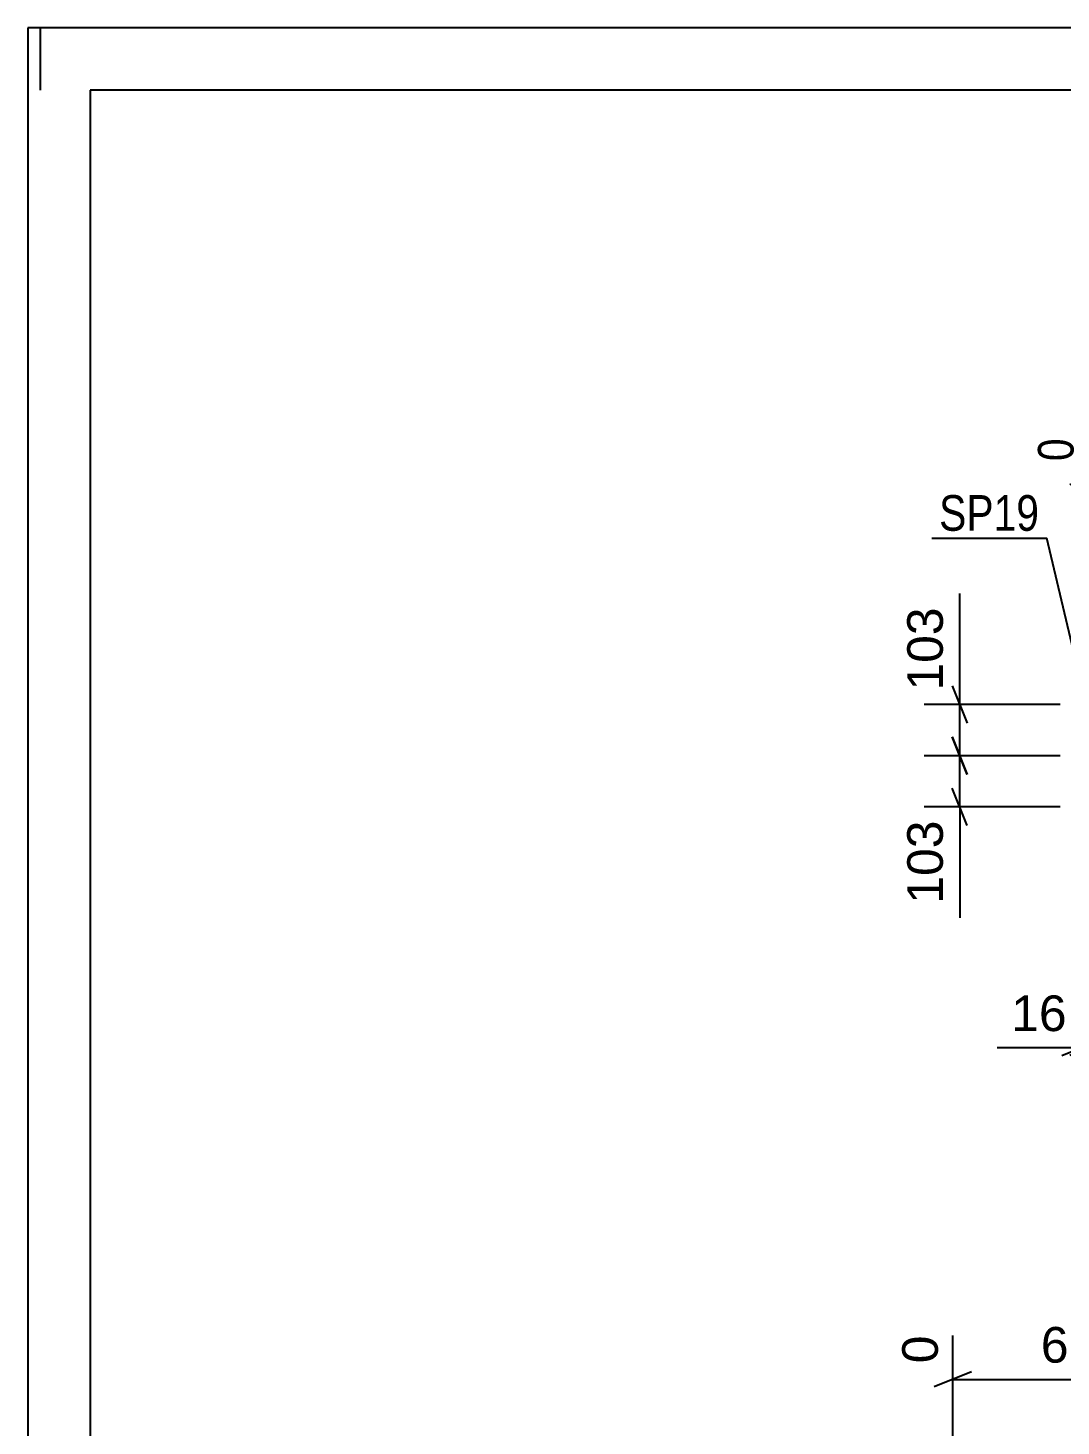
# Model space of a CAD drawing. Header units: millimetres. Extents: x 0 to 841, y 0 to 594.
# Drawn here: x 0 to 83, y 481.7 to 594 of the extents above; entities that cross this region are included whole.
import ezdxf

# ---------------------------------------------------------------- set-up
doc = ezdxf.new("R2010")
doc.units = ezdxf.units.MM
doc.styles.add('Arial', font='ARIAL.TTF', dxfattribs={"height": 0.2})
doc.styles.add('Arial Narrow', font='ARIALN.TTF', dxfattribs={"height": 0.2})

# ---------------------------------------------------------------- blocks, each defined once
blk = doc.blocks.new('Unknown-317311729-1113')
at = {"color": 5, "linetype": 'Continuous'}
for p, q in [((841, 594), (0, 594)), ((0, 594), (0, 0)), ((1, 589), (1, 594)), ((836, 589), (5, 589)), ((5, 589), (5, 5))]:
    blk.add_line(p, q, dxfattribs=at)
blk = doc.blocks.new('StraightDimension-317311729-3386 - 2401')
at = {"color": 7, "linetype": 'Continuous'}
for p, q in [((95.12, 444.25), (95.12, 493.38)), ((74.3, 429.6), (74.3, 488.93)), ((75.8, 486.01), (72.8, 484.81)), ((74.3, 485.41), (95.12, 485.41)), ((93.62, 484.81), (96.62, 486.01))]:
    blk.add_line(p, q, dxfattribs=at)
at = {"color": 0}
blk.add_wipeout([(88.64, 486.16), (88.64, 490.36), (80.77, 490.36), (80.77, 486.16)], dxfattribs=at)
at = {"color": 3, "style": 'Arial'}
blk.add_text('624', height=2.865, dxfattribs=at).set_placement((81.37, 486.76))
at = {"color": 0, "linetype": 'Continuous'}
for points in [[(94.52, 493.98), (90.32, 493.98), (90.32, 486.11), (94.52, 486.11)], [(73.7, 489.53), (69.5, 489.53), (69.5, 486.11), (73.7, 486.11)]]:
    blk.add_wipeout(points, dxfattribs=at)
at = {"color": 3, "linetype": 'Continuous', "style": 'Arial'}
for s, height, p in [('624', 2.865, (93.92, 486.71)), ('0', 2.87, (73.1, 486.71))]:
    blk.add_text(s, height=height, rotation=90.0002, dxfattribs=at).set_placement(p)
blk = doc.blocks.new('StraightDimension-317311729-2236 - 1424')
at = {"color": 7, "linetype": 'Continuous'}
for p, q in [((103.82, 540.53), (103.82, 564.69)), ((85.2, 538.53), (85.2, 561.03)), ((86.7, 558.5), (83.7, 557.3)), ((102.32, 557.3), (105.32, 558.5)), ((85.2, 557.9), (103.82, 557.9))]:
    blk.add_line(p, q, dxfattribs=at)
at = {"color": 0}
blk.add_wipeout([(97.85, 558.65), (97.85, 562.85), (91.17, 562.85), (91.17, 558.65)], dxfattribs=at)
at = {"color": 3, "style": 'Arial Narrow'}
blk.add_text('569', height=2.863, dxfattribs=at).set_placement((91.77, 559.25))
at = {"color": 0, "linetype": 'Continuous'}
for points in [[(103.22, 565.29), (99.02, 565.29), (99.02, 558.6), (103.22, 558.6)], [(84.6, 561.63), (80.4, 561.63), (80.4, 558.6), (84.6, 558.6)]]:
    blk.add_wipeout(points, dxfattribs=at)
at = {"color": 3, "linetype": 'Continuous', "style": 'Arial Narrow'}
for s, height, p in [('569', 2.863, (102.62, 559.2)), ('0', 2.86, (84, 559.2))]:
    blk.add_text(s, height=height, rotation=90.0002, dxfattribs=at).set_placement(p)
blk = doc.blocks.new('StraightDimension-317311729-2329 - 1424')
at = {"color": 7, "linetype": 'Continuous'}
for p, q in [((84.56, 528.03), (84.56, 509.65)), ((85.2, 528.03), (85.2, 509.65)), ((83.06, 511.45), (86.06, 512.65)), ((86.7, 512.65), (83.7, 511.45)), ((84.56, 512.05), (77.86, 512.05)), ((84.56, 512.05), (77.86, 512.05)), ((84.56, 512.05), (85.2, 512.05))]:
    blk.add_line(p, q, dxfattribs=at)
at = {"color": 0}
blk.add_wipeout([(84.04, 512.8), (84.04, 517), (78.39, 517), (78.39, 512.8)], dxfattribs=at)
at = {"color": 3, "style": 'Arial'}
blk.add_text('16', height=2.865, dxfattribs=at).set_placement((78.99, 513.4))
blk = doc.blocks.new('StraightDimension-317311729-2340 - 1424')
at = {"color": 7, "linetype": 'Continuous'}
for p, q in [((74.25, 537.03), (75.45, 534.03)), ((82.92, 535.53), (72, 535.53)), ((74.85, 531.43), (74.85, 535.53)), ((75.45, 529.93), (74.25, 532.93)), ((82.92, 531.43), (72, 531.43)), ((74.85, 531.43), (74.85, 522.51)), ((74.85, 531.43), (74.85, 522.51))]:
    blk.add_line(p, q, dxfattribs=at)
at = {"color": 0}
blk.add_wipeout([(74.1, 530.91), (69.9, 530.91), (69.9, 523.04), (74.1, 523.04)], dxfattribs=at)
at = {"color": 3, "style": 'Arial'}
blk.add_text('103', height=2.865, rotation=90.0002, dxfattribs=at).set_placement((73.5, 523.64))
blk = doc.blocks.new('StraightDimension-317311729-2350 - 1424')
at = {"color": 7, "linetype": 'Continuous'}
for p, q in [((74.85, 539.63), (74.85, 548.55)), ((74.85, 539.63), (74.85, 548.55)), ((74.25, 541.13), (75.45, 538.13)), ((82.92, 539.63), (72, 539.63)), ((74.85, 535.53), (74.85, 539.63)), ((75.45, 534.03), (74.25, 537.03)), ((82.92, 535.53), (72, 535.53))]:
    blk.add_line(p, q, dxfattribs=at)
at = {"color": 0}
blk.add_wipeout([(74.1, 548.03), (69.9, 548.03), (69.9, 540.16), (74.1, 540.16)], dxfattribs=at)
at = {"color": 3, "style": 'Arial'}
blk.add_text('103', height=2.865, rotation=90.0002, dxfattribs=at).set_placement((73.5, 540.76))
blk = doc.blocks.new('Mark-317311729-1507 - 1424')
at = {"color": 30, "linetype": 'Continuous'}
for p in [(72.6, 553), (84.58, 541.46)]:
    blk.add_line(p, (81.84, 553), dxfattribs=at)
at = {"color": 0}
blk.add_wipeout([(81.24, 553.6), (81.24, 556.6), (73.2, 556.6), (73.2, 553.6)], dxfattribs=at)
blk.add_wipeout([(81.24, 553.6), (81.24, 556.6), (73.2, 556.6), (73.2, 553.6)], dxfattribs=at)
at = {"color": 3, "style": 'Arial Narrow'}
blk.add_text('SP19', height=2.863, dxfattribs=at).set_placement((73.2, 553.6))

msp = doc.modelspace()

# ---------------------------------------------------------------- block references
msp.add_blockref('Unknown-317311729-1113', (0, 0))

# ---------------------------------------------------------------- next in the draw order: block references
for name in ['StraightDimension-317311729-2236 - 1424', 'StraightDimension-317311729-2329 - 1424', 'StraightDimension-317311729-3386 - 2401']:
    msp.add_blockref(name, (0, 0))

# ---------------------------------------------------------------- next in the draw order: block references
msp.add_blockref('StraightDimension-317311729-2340 - 1424', (0, 0))

# ---------------------------------------------------------------- next in the draw order: block references
msp.add_blockref('StraightDimension-317311729-2350 - 1424', (0, 0))

# ---------------------------------------------------------------- next in the draw order: block references
msp.add_blockref('Mark-317311729-1507 - 1424', (0, 0))

doc.saveas('drawing.dxf')
